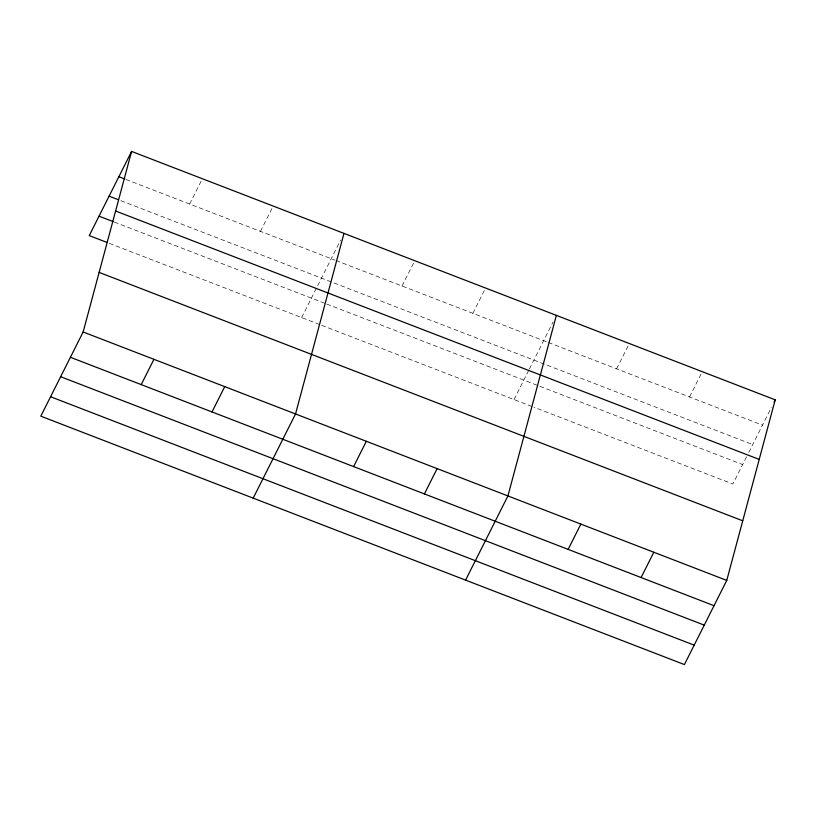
<?xml version="1.0" encoding="UTF-8"?>
<svg xmlns="http://www.w3.org/2000/svg" width="816" height="816" viewBox="0 0 816 816"><rect width="100%" height="100%" fill="white"/><g stroke="black" fill="none" stroke-linecap="round" stroke-linejoin="round"><path stroke-width="0.61" stroke-dasharray="4.08 3.06" d="M189.659 204.041L202.378 178.745M260.457 231.367L273.176 206.071M301.645 317.577L340.66 239.996M402.053 286.018L414.773 260.722M472.852 313.344L485.571 288.038M514.029 399.544L528.839 370.107M529.4 368.995L553.054 321.963M616.59 368.822L629.309 343.526M689.53 396.974L702.26 371.678M746.548 456.787L732.86 484.01L534.031 407.266M748.792 452.339L771.324 407.531M125.939 179.449L334.795 260.059M335.978 260.508L547.179 342.026M548.352 342.485L762.481 425.126M120.89 200.695L752.699 444.557M114.362 222.085L325.574 303.603M326.757 304.062L742.631 464.579M109.303 243.341L320.515 324.86M321.698 325.319L532.858 406.817"/><path stroke-width="1.22" d="M83.14 331.99L131.59 151.419L775.2 399.83L726.75 580.4L684.41 664.581L40.8 416.17L83.14 331.99L726.75 580.4M343.975 233.396L295.535 413.967L253.195 498.148M556.369 315.364L507.919 495.944L465.589 580.125M131.59 151.419L89.25 235.6L106.947 242.423M141.209 384.611L153.938 359.315M212.007 411.937L224.737 386.641M353.603 466.589L366.333 441.293M424.402 493.915L437.131 468.619M568.14 549.392L580.87 524.096M641.09 577.544L653.81 552.248M774.098 402.023L775.2 399.83M118.861 176.715L124.766 178.99M109.089 196.146L118.524 199.787M115.597 211.007L759.217 459.418M99.022 216.169L113.179 221.626M99.124 272.401L742.744 520.812M70.411 357.286L714.031 605.696M60.639 376.717L704.259 625.127M50.572 396.739L694.192 645.15"/></g></svg>
